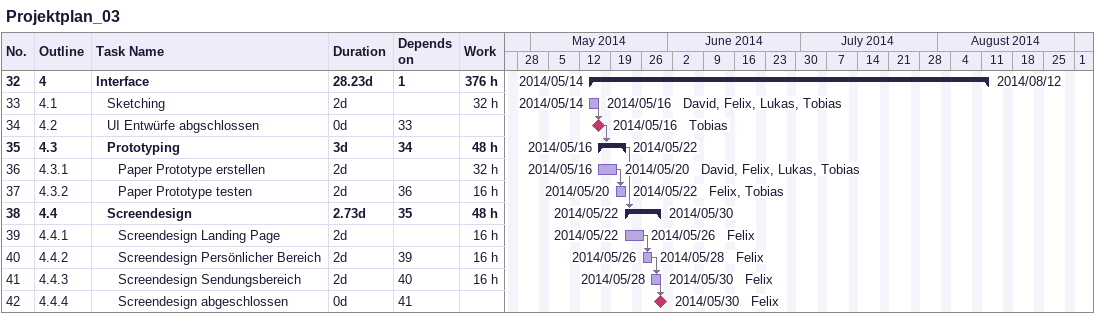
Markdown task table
Projektplan_03

| ID | WBS | Task | Duration | Start | Finish | Predecessors | Resources | Work (h) |
|---|---|---|---|---|---|---|---|---|
| 32 | 4 | **Interface** | 28.23d | 2014-05-14 | 2014-08-12 | 1 |  | 376 |
| 33 | 4.1 | Sketching | 2d | 2014-05-14 | 2014-05-16 |  | David, Felix, Lukas, Tobias | 32 |
| 34 | 4.2 | UI Entwürfe abgschlossen | 0d | 2014-05-16 | 2014-05-16 | 33 | Tobias |  |
| 35 | 4.3 | **Prototyping** | 3d | 2014-05-16 | 2014-05-22 | 34 |  | 48 |
| 36 | 4.3.1 | Paper Prototype erstellen | 2d | 2014-05-16 | 2014-05-20 |  | David, Felix, Lukas, Tobias | 32 |
| 37 | 4.3.2 | Paper Prototype testen | 2d | 2014-05-20 | 2014-05-22 | 36 | Felix, Tobias | 16 |
| 38 | 4.4 | **Screendesign** | 2.73d | 2014-05-22 | 2014-05-30 | 35 |  | 48 |
| 39 | 4.4.1 | Screendesign Landing Page | 2d | 2014-05-22 | 2014-05-26 |  | Felix | 16 |
| 40 | 4.4.2 | Screendesign Persönlicher Bereich | 2d | 2014-05-26 | 2014-05-28 | 39 | Felix | 16 |
| 41 | 4.4.3 | Screendesign Sendungsbereich | 2d | 2014-05-28 | 2014-05-30 | 40 | Felix | 16 |
| 42 | 4.4.4 | Screendesign abgeschlossen | 0d | 2014-05-30 | 2014-05-30 | 41 | Felix |  |
